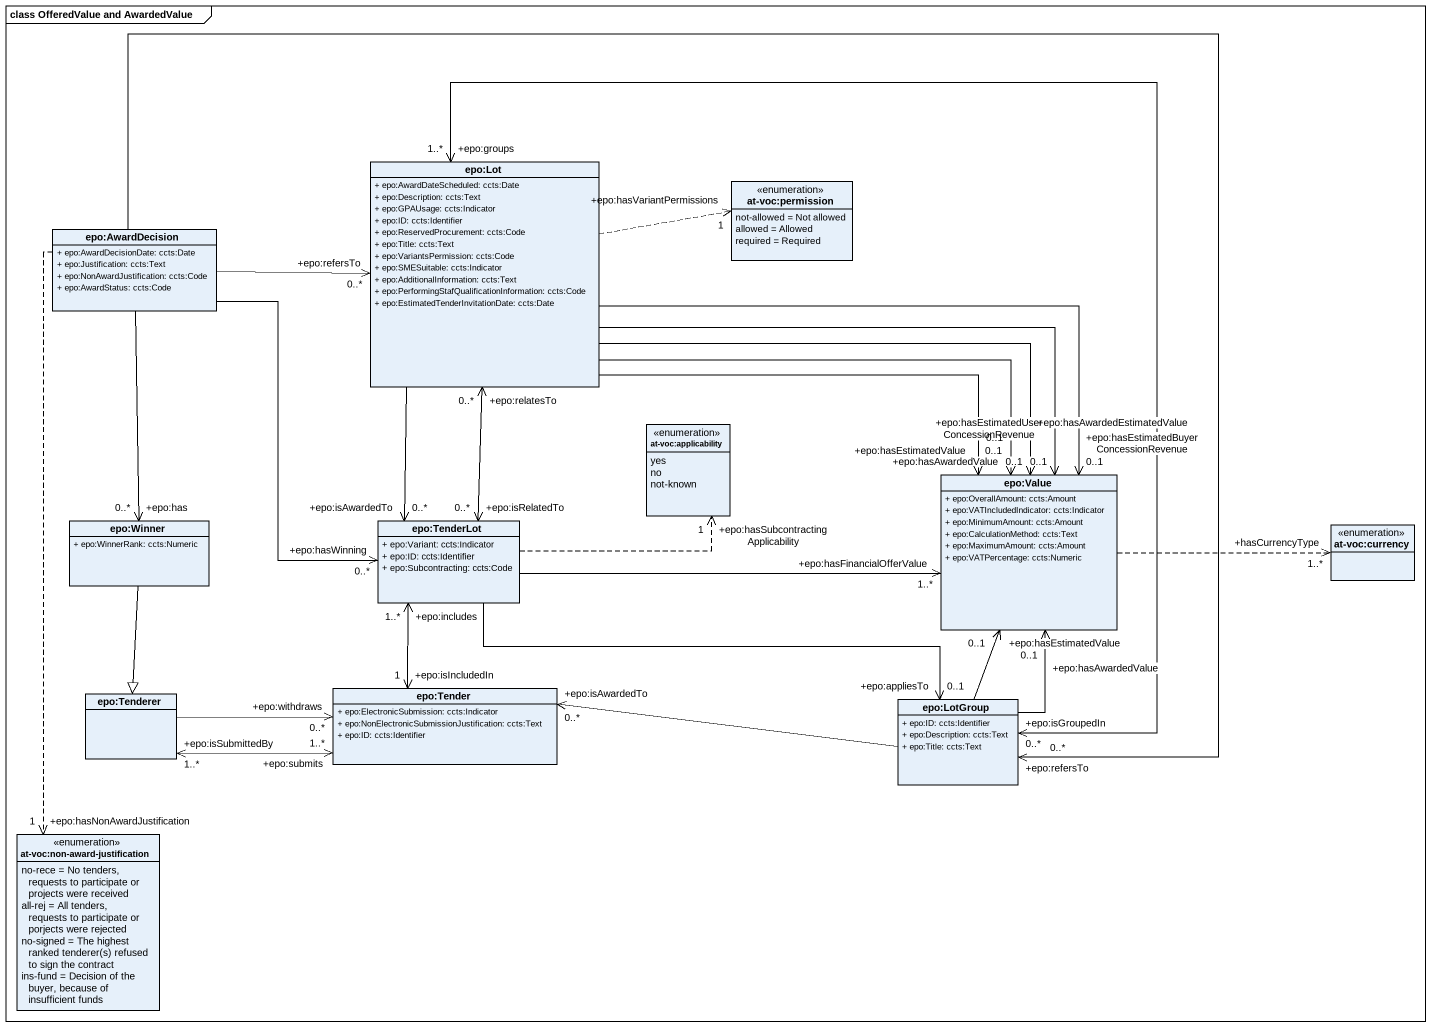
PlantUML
@startuml
mainframe class OfferedValue and AwardedValue
hide circle
hide empty members
skinparam classAttributeIconSize 0
class "epo:Lot" as epo_Lot {
  + epo:AwardDateScheduled: ccts:Date
  + epo:Description: ccts:Text
  + epo:GPAUsage: ccts:Indicator
  + epo:ID: ccts:Identifier
  + epo:ReservedProcurement: ccts:Code
  + epo:Title: ccts:Text
  + epo:VariantsPermission: ccts:Code
  + epo:SMESuitable: ccts:Indicator
  + epo:AdditionalInformation: ccts:Text
  + epo:PerformingStafQualificationInformation: ccts:Code
  + epo:EstimatedTenderInvitationDate: ccts:Date
}
enum "at-voc:permission" as at_voc_permission {
  not-allowed = Not allowed
  allowed = Allowed
  required = Required
}
class "epo:AwardDecision" as epo_AwardDecision {
  + epo:AwardDecisionDate: ccts:Date
  + epo:Justification: ccts:Text
  + epo:NonAwardJustification: ccts:Code
  + epo:AwardStatus: ccts:Code
}
enum "at-voc:applicability" as at_voc_applicability {
  yes
  no
  not-known
}
class "epo:Value" as epo_Value {
  + epo:OverallAmount: ccts:Amount
  + epo:VATIncludedIndicator: ccts:Indicator
  + epo:MinimumAmount: ccts:Amount
  + epo:CalculationMethod: ccts:Text
  + epo:MaximumAmount: ccts:Amount
  + epo:VATPercentage: ccts:Numeric
}
class "epo:Winner" as epo_Winner {
  + epo:WinnerRank: ccts:Numeric
}
class "epo:TenderLot" as epo_TenderLot {
  + epo:Variant: ccts:Indicator
  + epo:ID: ccts:Identifier
  + epo:Subcontracting: ccts:Code
}
enum "at-voc:currency" as at_voc_currency
class "epo:Tenderer" as epo_Tenderer
class "epo:Tender" as epo_Tender {
  + epo:ElectronicSubmission: ccts:Indicator
  + epo:NonElectronicSubmissionJustification: ccts:Text
  + epo:ID: ccts:Identifier
}
class "epo:LotGroup" as epo_LotGroup {
  + epo:ID: ccts:Identifier
  + epo:Description: ccts:Text
  + epo:Title: ccts:Text
}
enum "at-voc:non-award-justification" as at_voc_non_award {
  no-rece = No tenders, requests to participate or projects were received
  all-rej = All tenders, requests to participate or porjects were rejected
  {field} no-signed = The highest ranked tenderer(s) refused to sign the contract
  ins-fund = Decision of the buyer, because of insufficient funds
}
epo_Lot .right.> "+epo:hasVariantPermissions\n1" at_voc_permission
epo_Lot -right-> "+epo:hasAwardedValue\n0..1" epo_Value
epo_Lot -right-> "+epo:hasEstimatedBuyerConcessionRevenue\n0..1" epo_Value
epo_Lot -right-> "+epo:hasEstimatedUserConcessionRevenue\n0..1" epo_Value
epo_Lot -right-> "+epo:hasEstimatedValue\n0..1" epo_Value
epo_Lot -right-> "+epo:hasAwardedEstimatedValue\n0..1" epo_Value
epo_Lot --> "+epo:isAwardedTo\n0..*" epo_TenderLot
epo_Lot "+epo:groups\n1..*" <--> "+epo:isGroupedIn\n0..*" epo_LotGroup
epo_AwardDecision -right-> "+epo:refersTo\n0..*" epo_Lot
epo_AwardDecision --> "+epo:has\n0..*" epo_Winner
epo_AwardDecision --> "+epo:hasWinning\n0..*" epo_TenderLot
epo_AwardDecision -right-> "+epo:refersTo\n0..*" epo_LotGroup
epo_AwardDecision ..> "+epo:hasNonAwardJustification\n1" at_voc_non_award
epo_Value .right.> "+hasCurrencyType\n1..*" at_voc_currency
epo_Winner --|> epo_Tenderer
epo_TenderLot "+epo:isRelatedTo\n0..*" <-up-> "+epo:relatesTo\n0..*" epo_Lot
epo_TenderLot .right.> "+epo:hasSubcontractingApplicability\n1" at_voc_applicability
epo_TenderLot -right-> "+epo:hasFinancialOfferValue\n1..*" epo_Value
epo_TenderLot -right-> "+epo:appliesTo\n0..1" epo_LotGroup
epo_Tenderer "+epo:isSubmittedBy\n1..*" <-right-> "+epo:submits\n1..*" epo_Tender
epo_Tenderer -right-> "+epo:withdraws\n0..*" epo_Tender
epo_Tender "+epo:isIncludedIn\n1" <-up-> "+epo:includes\n1..*" epo_TenderLot
epo_LotGroup -up-> "+epo:hasEstimatedValue\n0..1" epo_Value
epo_LotGroup -up-> "+epo:hasAwardedValue\n0..1" epo_Value
epo_LotGroup -left-> "+epo:isAwardedTo\n0..*" epo_Tender
@enduml
